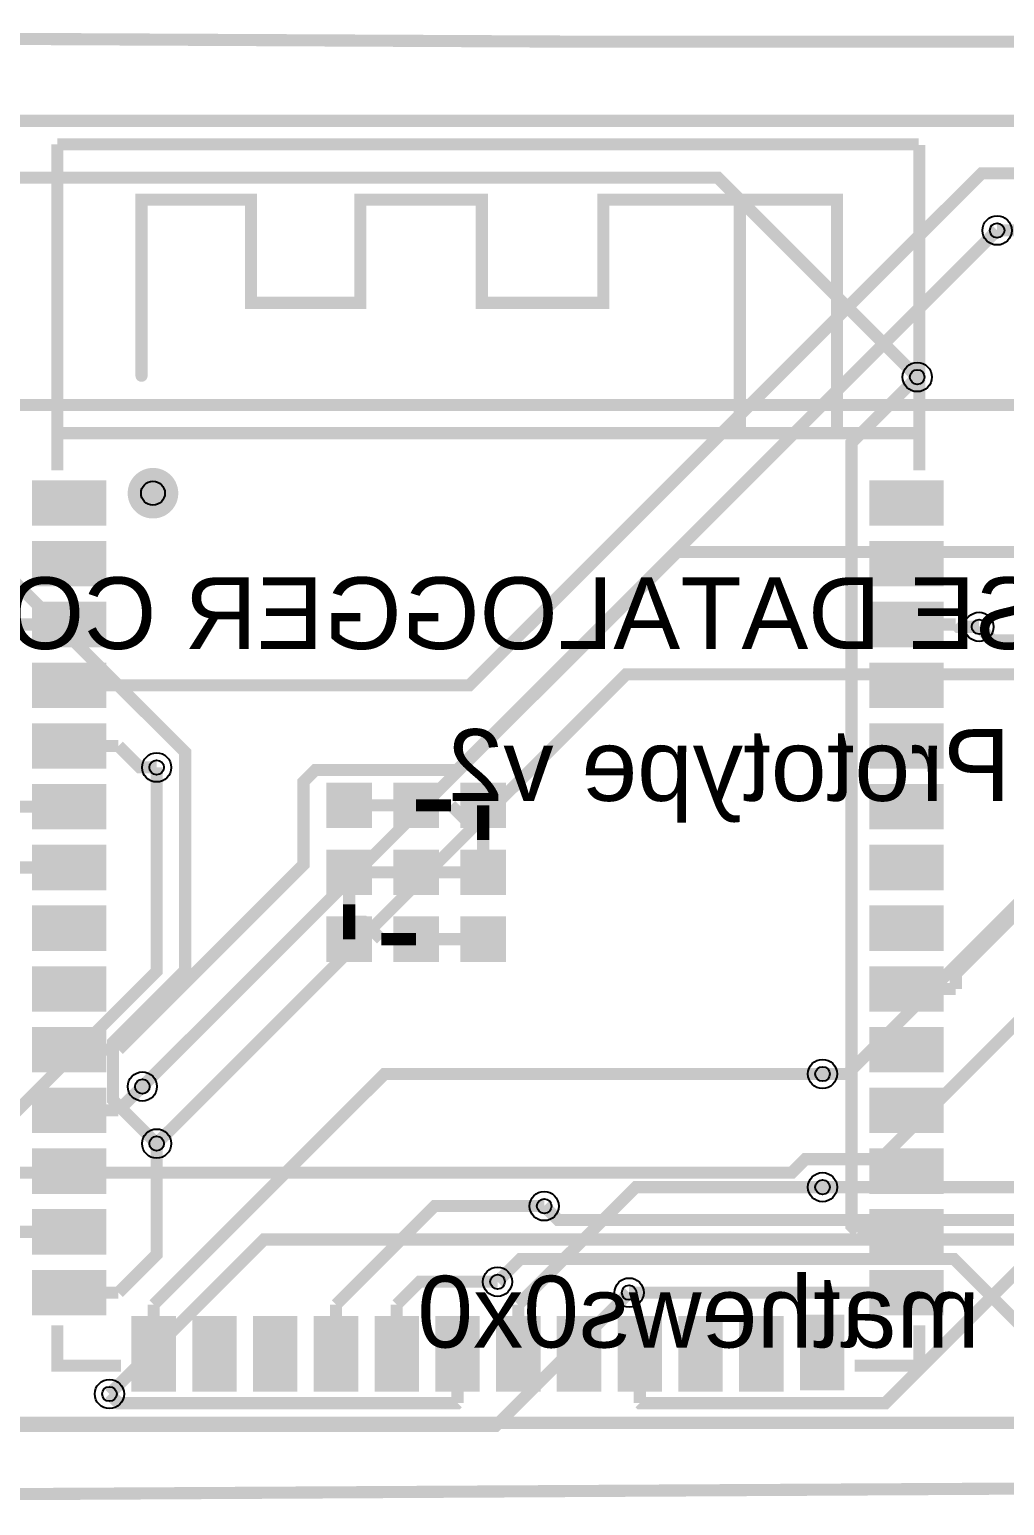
# Model space of a CAD drawing. Header units: millimetres. Extents: x 8.7 to 80.3, y 53.5 to 86.6.
# Drawn here: x 30.04 to 50.42, y 55.5 to 86.36 of the extents above; entities that cross this region are included whole.
import ezdxf

# ---------------------------------------------------------------- set-up
doc = ezdxf.new("R2010")
doc.units = ezdxf.units.MM
for name, color, linetype, true_color in [('BoardOutLine', 7, 'Continuous', 0xff00ff), ('BottomLayer', 7, 'Continuous', 0x0000ff), ('Document', 7, 'Continuous', 0xffffff), ('Hole', 7, 'Continuous', 0x222222), ('Multi-Layer', 7, 'Continuous', 0xc0c0c0), ('TopLayer', 7, 'Continuous', 0xff0000), ('TopPasteMaskLayer', 7, 'Continuous', 0x808080), ('TopSilkLayer', 7, 'Continuous', 0xffcc00), ('TopSolderMaskLayer', 7, 'Continuous', 0x800080)]:
    doc.layers.add(name, color=color, linetype=linetype, true_color=true_color)
doc.styles.get("Standard").update_dxf_attribs({"font": 'arial.ttf'})

msp = doc.modelspace()

# ---------------------------------------------------------------- hatches: boundary and pattern name
at = {"layer": 'Document'}
msp.add_hatch(color=256, dxfattribs=at).paths.add_polyline_path([(32.385064770129475, 82.9312420624841), (32.36847853695713, 82.93014986029971), (32.352197104394236, 82.9269240538481), (32.336474472948794, 82.92156464312927), (32.32156464312925, 82.91422402844807), (32.30774701549399, 82.90500381000754), (32.29525019050038, 82.89405638811274), (32.284302768605585, 82.88155956311914), (32.27508255016505, 82.86774193548388), (32.267741935483855, 82.85283210566422), (32.26238252476492, 82.83710947421889), (32.25915671831331, 82.820828041656), (32.258064516129025, 82.80424180848365), (32.258064516129025, 79.1212344424689), (32.25915671831331, 79.10464820929644), (32.26238252476492, 79.08836677673355), (32.267741935483855, 79.07264414528834), (32.27508255016505, 79.05773431546868), (32.284302768605585, 79.04391668783342), (32.29525019050038, 79.0314198628397), (32.30774701549399, 79.0204724409449), (32.32156464312925, 79.01125222250448), (32.336474472948794, 79.00391160782317), (32.352197104394236, 78.99855219710435), (32.36847853695713, 78.99532639065285), (32.385064770129475, 78.99423418846845), (32.40165100330205, 78.99532639065285), (32.41793243586494, 78.99855219710435), (32.433655067310156, 79.00391160782317), (32.44856489712993, 79.01125222250448), (32.46238252476496, 79.0204724409449), (32.474879349758794, 79.0314198628397), (32.48582677165359, 79.04391668783342), (32.4950469900939, 79.05773431546868), (32.50238760477532, 79.07264414528834), (32.50774701549403, 79.08836677673355), (32.51097282194587, 79.10464820929644), (32.51206502413015, 79.1212344424689), (32.51206502413015, 82.67724155448309), (34.54406908813826, 82.67724155448309), (34.54406908813826, 80.64523749047498), (34.54516129032254, 80.62865125730252), (34.54838709677415, 80.61236982473963), (34.55374650749309, 80.59664719329442), (34.561087122174285, 80.58173736347476), (34.57030734061459, 80.5679197358395), (34.58125476250939, 80.55542291084578), (34.59375158750322, 80.54447548895098), (34.60756921513848, 80.53525527051056), (34.62247904495803, 80.52791465582925), (34.63820167640347, 80.52255524511042), (34.65448310896613, 80.51932943865893), (34.67106934213871, 80.51823723647453), (36.95707391414794, 80.51823723647453), (36.97366014732029, 80.51932943865893), (36.98994157988318, 80.52255524511042), (37.00566421132862, 80.52791465582925), (37.020574041148166, 80.53525527051056), (37.03439166878343, 80.54447548895098), (37.04688849377703, 80.55542291084578), (37.05783591567183, 80.5679197358395), (37.06705613411236, 80.58173736347476), (37.07439674879356, 80.59664719329442), (37.07975615951227, 80.61236982473963), (37.08298196596411, 80.62865125730252), (37.08407416814839, 80.64523749047498), (37.08407416814839, 82.67724155448309), (39.370078740157396, 82.67724155448309), (39.370078740157396, 80.64523749047498), (39.371170942341905, 80.62865125730252), (39.374396748793515, 80.61236982473963), (39.379756159512226, 80.59664719329442), (39.38709677419365, 80.58173736347476), (39.396316992633956, 80.5679197358395), (39.407264414528754, 80.55542291084578), (39.419761239522586, 80.54447548895098), (39.43357886715785, 80.53525527051056), (39.44848869697739, 80.52791465582925), (39.464211328422834, 80.52255524511042), (39.4804927609855, 80.51932943865893), (39.49707899415807, 80.51823723647453), (42.037084074168206, 80.51823723647453), (42.05367030734078, 80.51932943865893), (42.069951739903445, 80.52255524511042), (42.08567437134889, 80.52791465582925), (42.10058420116843, 80.53525527051056), (42.11440182880369, 80.54447548895098), (42.126898653797525, 80.55542291084578), (42.13784607569232, 80.5679197358395), (42.14706629413263, 80.58173736347476), (42.154406908813826, 80.59664719329442), (42.159766319532764, 80.61236982473963), (42.162992125984374, 80.62865125730252), (42.164084328168656, 80.64523749047498), (42.164084328168656, 82.67724155448309), (44.686055372110786, 82.67724155448309), (44.76225552451115, 82.67724155448309), (44.76225552451115, 77.91963423926848), (44.76334772669543, 77.90304800609601), (44.76657353314704, 77.88676657353312), (44.77193294386598, 77.87104394208791), (44.779273558547175, 77.85613411226825), (44.78849377698748, 77.84231648463299), (44.799441198882505, 77.82981965963938), (44.81193802387611, 77.81887223774447), (44.82575565151137, 77.80965201930405), (44.840665481330916, 77.80231140462274), (44.85638811277613, 77.79695199390392), (44.87266954533902, 77.79372618745242), (44.8892557785116, 77.79263398526803), (44.905842011683944, 77.79372618745242), (44.922123444246836, 77.79695199390392), (44.93784607569205, 77.80231140462274), (44.95275590551182, 77.80965201930405), (44.966573533147084, 77.81887223774447), (44.97907035814069, 77.82981965963938), (44.99001778003549, 77.84231648463299), (44.99923799847602, 77.85613411226825), (45.00657861315722, 77.87104394208791), (45.011938023876155, 77.88676657353312), (45.01516383032754, 77.90304800609601), (45.01625603251205, 77.91963423926848), (45.01625603251205, 82.67724155448309), (46.79425958851925, 82.67724155448309), (46.79425958851925, 77.91963423926848), (46.795351790703535, 77.90304800609601), (46.798577597155145, 77.88676657353312), (46.80393700787408, 77.87104394208791), (46.81127762255528, 77.85613411226825), (46.82049784099581, 77.84231648463299), (46.83144526289061, 77.82981965963938), (46.843942087884216, 77.81887223774447), (46.85775971551948, 77.80965201930405), (46.87266954533902, 77.80231140462274), (46.88839217678424, 77.79695199390392), (46.904673609347356, 77.79372618745242), (46.9212598425197, 77.79263398526803), (46.93784607569205, 77.79372618745242), (46.95412750825517, 77.79695199390392), (46.969850139700156, 77.80231140462274), (46.98475996951993, 77.80965201930405), (46.99857759715519, 77.81887223774447), (47.011074422148795, 77.82981965963938), (47.02202184404359, 77.84231648463299), (47.031242062484125, 77.85613411226825), (47.03858267716532, 77.87104394208791), (47.04394208788426, 77.88676657353312), (47.047167894335644, 77.90304800609601), (47.04826009652038, 77.91963423926848), (47.04826009652038, 82.80424180848365), (47.047167894335644, 82.820828041656), (47.04394208788426, 82.83710947421889), (47.03858267716532, 82.85283210566422), (47.031242062484125, 82.86774193548388), (47.02202184404359, 82.88155956311914), (47.011074422148795, 82.89405638811274), (46.99857759715519, 82.90500381000754), (46.98475996951993, 82.91422402844807), (46.969850139700156, 82.92156464312927), (46.95412750825517, 82.9269240538481), (46.93784607569205, 82.93014986029971), (46.9212598425197, 82.9312420624841), (44.8892557785116, 82.9312420624841), (44.686055372110786, 82.9312420624841), (42.037084074168206, 82.9312420624841), (42.02049784099563, 82.93014986029971), (42.00421640843297, 82.9269240538481), (41.988493776987525, 82.92156464312927), (41.97358394716798, 82.91422402844807), (41.95976631953272, 82.90500381000754), (41.94726949453889, 82.89405638811274), (41.93632207264409, 82.88155956311914), (41.927101854203784, 82.86774193548388), (41.91976123952236, 82.85283210566422), (41.91440182880365, 82.83710947421889), (41.91117602235204, 82.820828041656), (41.910083820167756, 82.80424180848365), (41.910083820167756, 80.77223774447555), (39.62407924815852, 80.77223774447555), (39.62407924815852, 82.80424180848365), (39.62298704597424, 82.820828041656), (39.61976123952263, 82.83710947421889), (39.61440182880369, 82.85283210566422), (39.607061214122496, 82.86774193548388), (39.59784099568196, 82.88155956311914), (39.586893573787165, 82.89405638811274), (39.57439674879356, 82.90500381000754), (39.5605791211583, 82.91422402844807), (39.545669291338754, 82.92156464312927), (39.52994665989331, 82.9269240538481), (39.51366522733042, 82.93014986029971), (39.49707899415807, 82.9312420624841), (36.95707391414794, 82.9312420624841), (36.940487680975366, 82.93014986029971), (36.924206248412474, 82.9269240538481), (36.90848361696726, 82.92156464312927), (36.89357378714749, 82.91422402844807), (36.87975615951245, 82.90500381000754), (36.86725933451862, 82.89405638811274), (36.85631191262382, 82.88155956311914), (36.84709169418352, 82.86774193548388), (36.83975107950209, 82.85283210566422), (36.83439166878338, 82.83710947421889), (36.831165862331545, 82.820828041656), (36.830073660147264, 82.80424180848365), (36.830073660147264, 80.77223774447555), (34.79806959613916, 80.77223774447555), (34.79806959613916, 82.80424180848365), (34.796977393954876, 82.820828041656), (34.793751587503266, 82.83710947421889), (34.78839217678433, 82.85283210566422), (34.78105156210313, 82.86774193548388), (34.771831343662825, 82.88155956311914), (34.76088392176803, 82.89405638811274), (34.748387096774195, 82.90500381000754), (34.73456946913893, 82.91422402844807), (34.71965963931939, 82.92156464312927), (34.70393700787395, 82.9269240538481), (34.68765557531128, 82.93014986029971), (34.67106934213871, 82.9312420624841)])
at = {"layer": 'TopLayer'}
for points in [[(30.12405384810768, 76.90924561849124), (31.62405384810768, 76.90924561849124), (31.62405384810768, 76.00922021844053), (30.12405384810768, 76.00922021844053)], [(49.12410464820937, 76.00922021844053), (47.62407924815852, 76.00922021844053), (47.62407924815852, 76.90924561849124), (49.12410464820937, 76.90924561849124)], [(30.12405384810768, 75.63924307848617), (31.624079248158523, 75.63924307848617), (31.624079248158523, 74.73921767843535), (30.12405384810768, 74.73921767843535)], [(49.12410464820937, 74.73921767843535), (47.62407924815852, 74.73921767843535), (47.62407924815852, 75.63924307848617), (49.12410464820937, 75.63924307848617)], [(30.12405384810768, 74.36924053848111), (31.624079248158523, 74.36924053848111), (31.624079248158523, 73.46921513843029), (30.12405384810768, 73.46921513843029)], [(49.12410464820937, 73.46921513843029), (47.62407924815852, 73.46921513843029), (47.62407924815852, 74.36924053848111), (49.12410464820937, 74.36924053848111)], [(30.12405384810768, 73.09923799847604), (31.624079248158523, 73.09923799847604), (31.624079248158523, 72.19921259842522), (30.12405384810768, 72.19921259842522)], [(49.12410464820937, 72.19921259842522), (47.62407924815852, 72.19921259842522), (47.62407924815852, 73.09923799847604), (49.12410464820937, 73.09923799847604)], [(30.12405384810768, 71.82923545847098), (31.624079248158523, 71.82923545847098), (31.624079248158523, 70.92921005842015), (30.12405384810768, 70.92921005842015)], [(49.12410464820937, 70.92921005842015), (47.62407924815852, 70.92921005842015), (47.62407924815852, 71.82923545847098), (49.12410464820937, 71.82923545847098)], [(30.12405384810768, 70.55923291846591), (31.624079248158523, 70.55923291846591), (31.624079248158523, 69.65920751841509), (30.12405384810768, 69.65920751841509)], [(36.27399034798077, 69.68910337820671), (36.27399034798077, 70.58912877825753), (37.17401574803148, 70.58912877825753), (37.17401574803148, 69.68910337820671)], [(37.67396494793002, 69.68910337820671), (37.67396494793002, 70.58912877825753), (38.5739903479805, 70.58912877825753), (38.5739903479805, 69.68910337820671)], [(39.073939547879036, 69.68910337820671), (39.073939547879036, 70.58912877825753), (39.974015748031434, 70.58912877825753), (39.974015748031434, 69.68910337820671)], [(49.12410464820937, 69.65920751841509), (47.62407924815852, 69.65920751841509), (47.62407924815852, 70.55923291846591), (49.12410464820937, 70.55923291846591)], [(30.12405384810768, 69.28923037846084), (31.624079248158523, 69.28923037846084), (31.624079248158523, 68.38920497841002), (30.12405384810768, 68.38920497841002)], [(36.27399034798077, 68.289077978156), (36.27399034798077, 69.18915417830829), (37.17399034798086, 69.18915417830829), (37.17399034798086, 68.289077978156)], [(37.67396494793002, 68.289077978156), (37.67396494793002, 69.18915417830829), (38.5739903479805, 69.18915417830829), (38.5739903479805, 68.289077978156)], [(39.073939547879036, 68.289077978156), (39.073939547879036, 69.18915417830829), (39.974015748031434, 69.18915417830829), (39.974015748031434, 68.289077978156)], [(49.12410464820937, 68.38920497841002), (47.62407924815852, 68.38920497841002), (47.62407924815852, 69.28923037846084), (49.12410464820937, 69.28923037846084)], [(30.12405384810768, 68.01922783845578), (31.624079248158523, 68.01922783845578), (31.624079248158523, 67.11920243840495), (30.12405384810768, 67.11920243840495)], [(49.12410464820937, 67.11920243840495), (47.62407924815852, 67.11920243840495), (47.62407924815852, 68.01922783845578), (49.12410464820937, 68.01922783845578)], [(36.27399034798077, 66.88910337820676), (36.27399034798077, 67.78912877825758), (37.17401574803148, 67.78912877825758), (37.17401574803148, 66.88910337820676)], [(37.67396494793002, 66.8890017780036), (37.67396494793002, 67.78902717805443), (38.5739903479805, 67.78902717805443), (38.5739903479805, 66.8890017780036)], [(39.073939547879036, 66.88910337820676), (39.073939547879036, 67.78912877825758), (39.974015748031434, 67.78912877825758), (39.974015748031434, 66.88910337820676)], [(30.12405384810768, 66.7492252984506), (31.624079248158523, 66.7492252984506), (31.624079248158523, 65.84919989839989), (30.12405384810768, 65.84919989839989)], [(49.12410464820937, 65.84919989839989), (47.62407924815852, 65.84919989839989), (47.62407924815852, 66.7492252984506), (49.12410464820937, 66.7492252984506)], [(30.12405384810768, 65.47922275844553), (31.624079248158523, 65.47922275844553), (31.624079248158523, 64.57919735839471), (30.12405384810768, 64.57919735839471)], [(49.12410464820937, 64.57919735839471), (47.62407924815852, 64.57919735839471), (47.62407924815852, 65.47922275844553), (49.12410464820937, 65.47922275844553)], [(30.12405384810768, 64.20922021844046), (31.624079248158523, 64.20922021844046), (31.624079248158523, 63.30919481838964), (30.12405384810768, 63.30919481838964)], [(49.12410464820937, 63.30919481838964), (47.62407924815852, 63.30919481838964), (47.62407924815852, 64.20922021844046), (49.12410464820937, 64.20922021844046)], [(30.12405384810768, 62.9392176784354), (31.624079248158523, 62.9392176784354), (31.624079248158523, 62.039192278384576), (30.12405384810768, 62.039192278384576)], [(49.12410464820937, 62.039192278384576), (47.62407924815852, 62.039192278384576), (47.62407924815852, 62.9392176784354), (49.12410464820937, 62.9392176784354)], [(30.12405384810768, 61.66921513843033), (31.624079248158523, 61.66921513843033), (31.624079248158523, 60.76918973837951), (30.12405384810768, 60.76918973837951)], [(49.12410464820937, 60.76918973837951), (47.62407924815852, 60.76918973837951), (47.62407924815852, 61.66921513843033), (49.12410464820937, 61.66921513843033)], [(30.12405384810768, 60.399212598425265), (31.624079248158523, 60.399212598425265), (31.624079248158523, 59.49918719837444), (30.12405384810768, 59.49918719837444)], [(49.12410464820937, 59.49918719837444), (47.62407924815852, 59.49918719837444), (47.62407924815852, 60.399212598425265), (49.12410464820937, 60.399212598425265)], [(32.18905257810502, 57.919177038354064), (32.18905257810502, 59.419202438404795), (33.089077978155956, 59.419202438404795), (33.089077978155956, 57.919177038354064)], [(33.4590551181102, 57.919177038354064), (33.4590551181102, 59.419202438404795), (34.359080518161136, 59.419202438404795), (34.359080518161136, 57.919177038354064)], [(34.72905765811538, 57.919177038354064), (34.72905765811538, 59.419202438404795), (35.62908305816609, 59.419202438404795), (35.62908305816609, 57.919177038354064)], [(35.99906019812033, 57.919177038354064), (35.99906019812033, 59.419202438404795), (36.89908559817127, 59.419202438404795), (36.89908559817127, 57.919177038354064)], [(37.26906273812551, 57.919177038354064), (37.26906273812551, 59.419202438404795), (38.16908813817645, 59.419202438404795), (38.16908813817645, 57.919177038354064)], [(38.539065278130465, 57.919177038354064), (38.539065278130465, 59.419202438404795), (39.4390906781814, 59.419202438404795), (39.4390906781814, 57.919177038354064)], [(39.809067818135645, 57.919177038354064), (39.809067818135645, 59.419202438404795), (40.70909321818658, 59.419202438404795), (40.70909321818658, 57.919177038354064)], [(41.0790703581406, 57.919177038354064), (41.0790703581406, 59.419202438404795), (41.979095758191534, 59.419202438404795), (41.979095758191534, 57.919177038354064)], [(42.34907289814578, 57.919177038354064), (42.34907289814578, 59.419202438404795), (43.249098298196714, 59.419202438404795), (43.249098298196714, 57.919177038354064)], [(43.61907543815073, 57.919177038354064), (43.61907543815073, 59.419202438404795), (44.519100838201666, 59.419202438404795), (44.519100838201666, 57.919177038354064)], [(44.88907797815591, 57.919177038354064), (44.88907797815591, 59.419202438404795), (45.789103378206846, 59.419202438404795), (45.789103378206846, 57.919177038354064)], [(46.15908051816109, 57.94922529845053), (46.15908051816109, 59.44925069850137), (47.059105918212026, 59.44925069850137), (47.059105918212026, 57.94922529845053)]]:
    msp.add_hatch(color=256, dxfattribs=at).paths.add_polyline_path(points)
at = {"layer": 'TopPasteMaskLayer'}
for points in [[(30.12405384810768, 76.90924561849124), (31.62405384810768, 76.90924561849124), (31.62405384810768, 76.00922021844053), (30.12405384810768, 76.00922021844053)], [(49.12410464820937, 76.00922021844053), (47.62407924815852, 76.00922021844053), (47.62407924815852, 76.90924561849124), (49.12410464820937, 76.90924561849124)], [(30.12405384810768, 75.63924307848617), (31.624079248158523, 75.63924307848617), (31.624079248158523, 74.73921767843535), (30.12405384810768, 74.73921767843535)], [(49.12410464820937, 74.73921767843535), (47.62407924815852, 74.73921767843535), (47.62407924815852, 75.63924307848617), (49.12410464820937, 75.63924307848617)], [(30.12405384810768, 74.36924053848111), (31.624079248158523, 74.36924053848111), (31.624079248158523, 73.46921513843029), (30.12405384810768, 73.46921513843029)], [(49.12410464820937, 73.46921513843029), (47.62407924815852, 73.46921513843029), (47.62407924815852, 74.36924053848111), (49.12410464820937, 74.36924053848111)], [(30.12405384810768, 73.09923799847604), (31.624079248158523, 73.09923799847604), (31.624079248158523, 72.19921259842522), (30.12405384810768, 72.19921259842522)], [(49.12410464820937, 72.19921259842522), (47.62407924815852, 72.19921259842522), (47.62407924815852, 73.09923799847604), (49.12410464820937, 73.09923799847604)], [(30.12405384810768, 71.82923545847098), (31.624079248158523, 71.82923545847098), (31.624079248158523, 70.92921005842015), (30.12405384810768, 70.92921005842015)], [(49.12410464820937, 70.92921005842015), (47.62407924815852, 70.92921005842015), (47.62407924815852, 71.82923545847098), (49.12410464820937, 71.82923545847098)], [(30.12405384810768, 70.55923291846591), (31.624079248158523, 70.55923291846591), (31.624079248158523, 69.65920751841509), (30.12405384810768, 69.65920751841509)], [(36.27399034798077, 69.68910337820671), (36.27399034798077, 70.58912877825753), (37.17401574803148, 70.58912877825753), (37.17401574803148, 69.68910337820671)], [(37.67396494793002, 69.68910337820671), (37.67396494793002, 70.58912877825753), (38.5739903479805, 70.58912877825753), (38.5739903479805, 69.68910337820671)], [(39.073939547879036, 69.68910337820671), (39.073939547879036, 70.58912877825753), (39.974015748031434, 70.58912877825753), (39.974015748031434, 69.68910337820671)], [(49.12410464820937, 69.65920751841509), (47.62407924815852, 69.65920751841509), (47.62407924815852, 70.55923291846591), (49.12410464820937, 70.55923291846591)], [(30.12405384810768, 69.28923037846084), (31.624079248158523, 69.28923037846084), (31.624079248158523, 68.38920497841002), (30.12405384810768, 68.38920497841002)], [(36.27399034798077, 68.289077978156), (36.27399034798077, 69.18915417830829), (37.17399034798086, 69.18915417830829), (37.17399034798086, 68.289077978156)], [(37.67396494793002, 68.289077978156), (37.67396494793002, 69.18915417830829), (38.5739903479805, 69.18915417830829), (38.5739903479805, 68.289077978156)], [(39.073939547879036, 68.289077978156), (39.073939547879036, 69.18915417830829), (39.974015748031434, 69.18915417830829), (39.974015748031434, 68.289077978156)], [(49.12410464820937, 68.38920497841002), (47.62407924815852, 68.38920497841002), (47.62407924815852, 69.28923037846084), (49.12410464820937, 69.28923037846084)], [(30.12405384810768, 68.01922783845578), (31.624079248158523, 68.01922783845578), (31.624079248158523, 67.11920243840495), (30.12405384810768, 67.11920243840495)], [(49.12410464820937, 67.11920243840495), (47.62407924815852, 67.11920243840495), (47.62407924815852, 68.01922783845578), (49.12410464820937, 68.01922783845578)], [(36.27399034798077, 66.88910337820676), (36.27399034798077, 67.78912877825758), (37.17401574803148, 67.78912877825758), (37.17401574803148, 66.88910337820676)], [(37.67396494793002, 66.8890017780036), (37.67396494793002, 67.78902717805443), (38.5739903479805, 67.78902717805443), (38.5739903479805, 66.8890017780036)], [(39.073939547879036, 66.88910337820676), (39.073939547879036, 67.78912877825758), (39.974015748031434, 67.78912877825758), (39.974015748031434, 66.88910337820676)], [(30.12405384810768, 66.7492252984506), (31.624079248158523, 66.7492252984506), (31.624079248158523, 65.84919989839989), (30.12405384810768, 65.84919989839989)], [(49.12410464820937, 65.84919989839989), (47.62407924815852, 65.84919989839989), (47.62407924815852, 66.7492252984506), (49.12410464820937, 66.7492252984506)], [(30.12405384810768, 65.47922275844553), (31.624079248158523, 65.47922275844553), (31.624079248158523, 64.57919735839471), (30.12405384810768, 64.57919735839471)], [(49.12410464820937, 64.57919735839471), (47.62407924815852, 64.57919735839471), (47.62407924815852, 65.47922275844553), (49.12410464820937, 65.47922275844553)], [(30.12405384810768, 64.20922021844046), (31.624079248158523, 64.20922021844046), (31.624079248158523, 63.30919481838964), (30.12405384810768, 63.30919481838964)], [(49.12410464820937, 63.30919481838964), (47.62407924815852, 63.30919481838964), (47.62407924815852, 64.20922021844046), (49.12410464820937, 64.20922021844046)], [(30.12405384810768, 62.9392176784354), (31.624079248158523, 62.9392176784354), (31.624079248158523, 62.039192278384576), (30.12405384810768, 62.039192278384576)], [(49.12410464820937, 62.039192278384576), (47.62407924815852, 62.039192278384576), (47.62407924815852, 62.9392176784354), (49.12410464820937, 62.9392176784354)], [(30.12405384810768, 61.66921513843033), (31.624079248158523, 61.66921513843033), (31.624079248158523, 60.76918973837951), (30.12405384810768, 60.76918973837951)], [(49.12410464820937, 60.76918973837951), (47.62407924815852, 60.76918973837951), (47.62407924815852, 61.66921513843033), (49.12410464820937, 61.66921513843033)], [(30.12405384810768, 60.399212598425265), (31.624079248158523, 60.399212598425265), (31.624079248158523, 59.49918719837444), (30.12405384810768, 59.49918719837444)], [(49.12410464820937, 59.49918719837444), (47.62407924815852, 59.49918719837444), (47.62407924815852, 60.399212598425265), (49.12410464820937, 60.399212598425265)], [(32.18905257810502, 57.919177038354064), (32.18905257810502, 59.419202438404795), (33.089077978155956, 59.419202438404795), (33.089077978155956, 57.919177038354064)], [(33.4590551181102, 57.919177038354064), (33.4590551181102, 59.419202438404795), (34.359080518161136, 59.419202438404795), (34.359080518161136, 57.919177038354064)], [(34.72905765811538, 57.919177038354064), (34.72905765811538, 59.419202438404795), (35.62908305816609, 59.419202438404795), (35.62908305816609, 57.919177038354064)], [(35.99906019812033, 57.919177038354064), (35.99906019812033, 59.419202438404795), (36.89908559817127, 59.419202438404795), (36.89908559817127, 57.919177038354064)], [(37.26906273812551, 57.919177038354064), (37.26906273812551, 59.419202438404795), (38.16908813817645, 59.419202438404795), (38.16908813817645, 57.919177038354064)], [(38.539065278130465, 57.919177038354064), (38.539065278130465, 59.419202438404795), (39.4390906781814, 59.419202438404795), (39.4390906781814, 57.919177038354064)], [(39.809067818135645, 57.919177038354064), (39.809067818135645, 59.419202438404795), (40.70909321818658, 59.419202438404795), (40.70909321818658, 57.919177038354064)], [(41.0790703581406, 57.919177038354064), (41.0790703581406, 59.419202438404795), (41.979095758191534, 59.419202438404795), (41.979095758191534, 57.919177038354064)], [(42.34907289814578, 57.919177038354064), (42.34907289814578, 59.419202438404795), (43.249098298196714, 59.419202438404795), (43.249098298196714, 57.919177038354064)], [(43.61907543815073, 57.919177038354064), (43.61907543815073, 59.419202438404795), (44.519100838201666, 59.419202438404795), (44.519100838201666, 57.919177038354064)], [(44.88907797815591, 57.919177038354064), (44.88907797815591, 59.419202438404795), (45.789103378206846, 59.419202438404795), (45.789103378206846, 57.919177038354064)], [(46.15908051816109, 57.94922529845053), (46.15908051816109, 59.44925069850137), (47.059105918212026, 59.44925069850137), (47.059105918212026, 57.94922529845053)]]:
    msp.add_hatch(color=256, dxfattribs=at).paths.add_polyline_path(points)
at = {"layer": 'TopSilkLayer'}
msp.add_hatch(color=256, dxfattribs=at).paths.add_polyline_path([(32.09550419100833, 76.66426212767396), (32.09654721247057, 76.69745163058928), (32.0996721619274, 76.73051014973998), (32.10486670662999, 76.76330721825036), (32.112110346083455, 76.795713401071), (32.12137449295096, 76.82760080579999), (32.13262258587679, 76.85884358741544), (32.14581023377559, 76.88931844492845), (32.16088539102407, 76.9189051079959), (32.177788562862816, 76.94748681157228), (32.19645304019309, 76.9749507567285), (32.21680516284732, 77.00118855581684), (32.23876461029363, 77.02609666022875), (32.262244718622696, 77.0495767690528), (32.2871528225719, 77.07153621702389), (32.31339062123152, 77.09188834023121), (32.34085456599405, 77.11055281813992), (32.36943626921425, 77.12745599058098), (32.399022931964055, 77.14253114845314), (32.429497789199104, 77.15571879699394), (32.46074057057763, 77.16696689057824), (32.49262797511142, 77.17623103811786), (32.52503415777937, 77.18347467825424), (32.55783122618027, 77.18866922364793), (32.59088974526526, 77.19179417380121), (32.62407924815852, 77.19283719596308), (32.65726875105179, 77.19179417380121), (32.69032727013655, 77.18866922364793), (32.723124338537446, 77.18347467825424), (32.7555305212054, 77.17623103811786), (32.78741792573919, 77.16696689057824), (32.818660707117715, 77.15571879699394), (32.849135564352764, 77.14253114845314), (32.87872222710257, 77.12745599058098), (32.90730393032277, 77.11055281813992), (32.93476787508553, 77.09188834023121), (32.96100567374515, 77.07153621702389), (32.98591377769435, 77.0495767690528), (33.00939388602342, 77.02609666022875), (33.031353333469724, 77.00118855581684), (33.051705456123955, 76.9749507567285), (33.070369933454, 76.94748681157228), (33.08727310529275, 76.9189051079959), (33.10234826254123, 76.88931844492845), (33.11553591044026, 76.85884358741544), (33.126784003365856, 76.82760080579999), (33.13604815023359, 76.795713401071), (33.143291789687055, 76.76330721825036), (33.148486334389645, 76.73051014973998), (33.15161128384625, 76.69745163058928), (33.152654305308715, 76.6642621293746), (33.15161128384625, 76.63107262645929), (33.148486334389645, 76.59801410730859), (33.143291789687055, 76.56521703879821), (33.13604815023359, 76.53281085597769), (33.126784003365856, 76.50092345124858), (33.11553591044026, 76.46968066963314), (33.10234826254123, 76.43920581212012), (33.08727310529275, 76.40961914905267), (33.070369933454, 76.3810374454763), (33.051705456123955, 76.35357350032007), (33.031353333469724, 76.32733570123173), (33.00939388602342, 76.30242759681983), (32.98591377769435, 76.27894748799577), (32.96100567374515, 76.25698804002468), (32.93476787508553, 76.23663591681736), (32.90730393032277, 76.21797143890865), (32.87872222710257, 76.2010682664677), (32.849135564352764, 76.18599310859543), (32.818660707117715, 76.17280546005463), (32.78741792573919, 76.16155736647033), (32.7555305212054, 76.15229321893071), (32.723124338537446, 76.14504957879433), (32.69032727013655, 76.13985503340064), (32.65726875105179, 76.13673008324736), (32.62407924815852, 76.1356870610856), (32.59088974526526, 76.13673008324736), (32.55783122618027, 76.13985503340064), (32.52503415777937, 76.14504957879433), (32.49262797511142, 76.15229321893071), (32.46074057057763, 76.16155736647033), (32.429497789199104, 76.17280546005463), (32.399022931964055, 76.18599310859543), (32.36943626921425, 76.2010682664677), (32.34085456599405, 76.21797143890865), (32.31339062123152, 76.23663591681736), (32.2871528225719, 76.25698804002468), (32.262244718622696, 76.27894748799577), (32.23876461029363, 76.30242759681983), (32.21680516284732, 76.32733570123173), (32.19645304019309, 76.35357350032007), (32.177788562862816, 76.3810374454763), (32.16088539102407, 76.40961914905267), (32.14581023377559, 76.43920581212012), (32.13262258587679, 76.46968066963314), (32.12137449295096, 76.50092345124858), (32.112110346083455, 76.53281085597769), (32.10486670662999, 76.56521703879821), (32.0996721619274, 76.59801410730859), (32.09654721247057, 76.63107262645929), (32.09550419100833, 76.6642621293746)])
at = {"layer": 'TopSolderMaskLayer'}
for points in [[(30.09904876842006, 76.93425267424016), (31.649061468445552, 76.93425267424016), (31.649061468445552, 75.9842131626915), (30.09904876842006, 75.9842131626915)], [(49.149109727896985, 75.9842131626915), (47.599070780937154, 75.9842131626915), (47.599070780937154, 76.93425267424016), (49.149109727896985, 76.93425267424016)], [(30.09904876842006, 75.66425013423509), (31.649087715379892, 75.66425013423509), (31.649087715379892, 74.71421062268644), (30.09904876842006, 74.71421062268644)], [(49.149109727896985, 74.71421062268644), (47.599070780937154, 74.71421062268644), (47.599070780937154, 75.66425013423509), (49.149109727896985, 75.66425013423509)], [(30.09904876842006, 74.39424759423002), (31.649087715379892, 74.39424759423002), (31.649087715379892, 73.44420808268137), (30.09904876842006, 73.44420808268137)], [(49.149109727896985, 73.44420808268137), (47.599070780937154, 73.44420808268137), (47.599070780937154, 74.39424759423002), (49.149109727896985, 74.39424759423002)], [(30.09904876842006, 73.12424505422496), (31.649087715379892, 73.12424505422496), (31.649087715379892, 72.1742055426763), (30.09904876842006, 72.1742055426763)], [(49.149109727896985, 72.1742055426763), (47.599070780937154, 72.1742055426763), (47.599070780937154, 73.12424505422496), (49.149109727896985, 73.12424505422496)], [(30.09904876842006, 71.85424251421989), (31.649087715379892, 71.85424251421989), (31.649087715379892, 70.90420300267124), (30.09904876842006, 70.90420300267124)], [(49.149109727896985, 70.90420300267124), (47.599070780937154, 70.90420300267124), (47.599070780937154, 71.85424251421989), (49.149109727896985, 71.85424251421989)], [(30.09904876842006, 70.58423997421482), (31.649087715379892, 70.58423997421482), (31.649087715379892, 69.63420046266617), (30.09904876842006, 69.63420046266617)], [(36.24859531511174, 69.66369830947542), (36.24859531511174, 70.61452524482115), (37.199422250457474, 70.61452524482115), (37.199422250457474, 69.66369830947542)], [(37.6485656139771, 69.66369830947542), (37.6485656139771, 70.61452524482115), (38.59939254932283, 70.61452524482115), (38.59939254932283, 69.66369830947542)], [(39.04853591284245, 69.66369830947542), (39.04853591284245, 70.61452524482115), (39.99941651567883, 70.61452524482115), (39.99941651567883, 69.66369830947542)], [(49.149109727896985, 69.63420046266617), (47.599070780937154, 69.63420046266617), (47.599070780937154, 70.58423997421482), (49.149109727896985, 70.58423997421482)], [(30.09904876842006, 69.31423743420976), (31.649087715379892, 69.31423743420976), (31.649087715379892, 68.3641979226611), (30.09904876842006, 68.3641979226611)], [(36.24859531511174, 68.2636743431193), (36.24859531511174, 69.2145549459558), (37.19939541671215, 69.2145549459558), (37.19939541671215, 68.2636743431193)], [(37.6485656139771, 68.2636743431193), (37.6485656139771, 69.2145549459558), (38.59939254932283, 69.2145549459558), (38.59939254932283, 68.2636743431193)], [(39.04853591284245, 68.2636743431193), (39.04853591284245, 69.2145549459558), (39.99941651567883, 69.2145549459558), (39.99941651567883, 68.2636743431193)], [(49.149109727896985, 68.3641979226611), (47.599070780937154, 68.3641979226611), (47.599070780937154, 69.31423743420976), (49.149109727896985, 69.31423743420976)], [(30.09904876842006, 68.04423489420469), (31.649087715379892, 68.04423489420469), (31.649087715379892, 67.09419538265604), (30.09904876842006, 67.09419538265604)], [(49.149109727896985, 67.09419538265604), (47.599070780937154, 67.09419538265604), (47.599070780937154, 68.04423489420469), (49.149109727896985, 68.04423489420469)], [(36.24859531511174, 66.86370404425406), (36.24859531511174, 67.81453097959957), (37.199422250457474, 67.81453097959957), (37.199422250457474, 66.86370404425406)], [(37.6485656139771, 66.86359670927231), (37.6485656139771, 67.81442364461793), (38.59939254932283, 67.81442364461793), (38.59939254932283, 66.86359670927231)], [(39.04853591284245, 66.86370404425406), (39.04853591284245, 67.81453097959957), (39.99941651567883, 67.81453097959957), (39.99941651567883, 66.86370404425406)], [(30.09904876842006, 66.77423235419963), (31.649087715379892, 66.77423235419963), (31.649087715379892, 65.82419284265086), (30.09904876842006, 65.82419284265086)], [(49.149109727896985, 65.82419284265086), (47.599070780937154, 65.82419284265086), (47.599070780937154, 66.77423235419963), (49.149109727896985, 66.77423235419963)], [(30.09904876842006, 65.50422981419445), (31.649087715379892, 65.50422981419445), (31.649087715379892, 64.5541903026458), (30.09904876842006, 64.5541903026458)], [(49.149109727896985, 64.5541903026458), (47.599070780937154, 64.5541903026458), (47.599070780937154, 65.50422981419445), (49.149109727896985, 65.50422981419445)], [(30.09904876842006, 64.23422727418938), (31.649087715379892, 64.23422727418938), (31.649087715379892, 63.28418776264073), (30.09904876842006, 63.28418776264073)], [(49.149109727896985, 63.28418776264073), (47.599070780937154, 63.28418776264073), (47.599070780937154, 64.23422727418938), (49.149109727896985, 64.23422727418938)], [(30.09904876842006, 62.96422473418431), (31.649087715379892, 62.96422473418431), (31.649087715379892, 62.01418522263566), (30.09904876842006, 62.01418522263566)], [(49.149109727896985, 62.01418522263566), (47.599070780937154, 62.01418522263566), (47.599070780937154, 62.96422473418431), (49.149109727896985, 62.96422473418431)], [(30.09904876842006, 61.69422219417925), (31.649087715379892, 61.69422219417925), (31.649087715379892, 60.744182682630594), (30.09904876842006, 60.744182682630594)], [(49.149109727896985, 60.744182682630594), (47.599070780937154, 60.744182682630594), (47.599070780937154, 61.69422219417925), (49.149109727896985, 61.69422219417925)], [(30.09904876842006, 60.42421965417418), (31.649087715379892, 60.42421965417418), (31.649087715379892, 59.47418014262553), (30.09904876842006, 59.47418014262553)], [(49.149109727896985, 59.47418014262553), (47.599070780937154, 59.47418014262553), (47.599070780937154, 60.42421965417418), (49.149109727896985, 60.42421965417418)], [(32.1740483446556, 57.877493436707255), (32.1740483446556, 59.46087474827277), (33.10408221160537, 59.46087474827277), (33.10408221160537, 57.877493436707255)], [(33.44405088466078, 57.877493436707255), (33.44405088466078, 59.46087474827277), (34.37408475161055, 59.46087474827277), (34.37408475161055, 57.877493436707255)], [(34.71405342466596, 57.877493436707255), (34.71405342466596, 59.46087474827277), (35.64408729161573, 59.46087474827277), (35.64408729161573, 57.877493436707255)], [(35.984055964670915, 57.877493436707255), (35.984055964670915, 59.46087474827277), (36.914089831620686, 59.46087474827277), (36.914089831620686, 57.877493436707255)], [(37.254058504676095, 57.877493436707255), (37.254058504676095, 59.46087474827277), (38.184092371625866, 59.46087474827277), (38.184092371625866, 57.877493436707255)], [(38.52406104468105, 57.877493436707255), (38.52406104468105, 59.46087474827277), (39.45409491163082, 59.46087474827277), (39.45409491163082, 57.877493436707255)], [(39.79406358468623, 57.877493436707255), (39.79406358468623, 59.46087474827277), (40.724097451636, 59.46087474827277), (40.724097451636, 57.877493436707255)], [(41.06406612469118, 57.877493436707255), (41.06406612469118, 59.46087474827277), (41.99409999164095, 59.46087474827277), (41.99409999164095, 57.877493436707255)], [(42.33406866469636, 57.877493436707255), (42.33406866469636, 59.46087474827277), (43.26410253164613, 59.46087474827277), (43.26410253164613, 57.877493436707255)], [(43.60407120470131, 57.877493436707255), (43.60407120470131, 59.46087474827277), (44.534105071651084, 59.46087474827277), (44.534105071651084, 57.877493436707255)], [(44.87407374470649, 57.877493436707255), (44.87407374470649, 59.46087474827277), (45.80410761165626, 59.46087474827277), (45.80410761165626, 57.877493436707255)], [(46.14407628471167, 57.90754593122085), (46.14407628471167, 59.49092724278637), (47.07411015166144, 59.49092724278637), (47.07411015166144, 57.90754593122085)]]:
    msp.add_hatch(color=256, dxfattribs=at).paths.add_polyline_path(points)

# ---------------------------------------------------------------- linework, layer by layer
at = {"layer": 'BoardOutLine', "const_width": 0.25400050800101603}
msp.add_lwpolyline([(15.494030988061922, 86.23317246634497), (41.52908305816618, 86.1061722123444), (78.86715773431547, 86.1061722123444), (78.99415798831592, 56.00711201422405), (9.779019558039181, 55.62611125222247), (10.160020320040758, 86.23317246634497), (15.494030988061922, 86.23317246634497)], close=True, dxfattribs=at)
at = {"layer": 'BottomLayer', "const_width": 0.25400050800101603}
for points in [[(58.83413766827539, 84.34798069596138), (56.64592329184666, 82.15976631953265), (50.26619253238505, 82.15976631953265)], [(48.5979171958345, 79.09347218694438), (44.429006858013736, 83.26238252476503), (16.518669037338213, 83.26238252476503), (16.077216154432335, 82.82092964185927)], [(67.85598171196352, 81.71678943357892), (61.575311150622156, 75.43611887223778), (43.58013716027426, 75.43611887223778), (32.40233680467372, 64.25831851663702)], [(32.70104140208264, 63.065278130556294), (31.78917957835938, 63.97713995427989), (31.78917957835938, 65.17932435864873), (33.29591059182121, 66.68605537211079), (33.29591059182121, 71.24968249936501), (24.051308102616076, 80.49428498856992), (17.144018288036705, 80.49428498856992), (14.324866649733394, 77.6751333502666), (14.324866649733394, 72.5923291846583), (15.202946405892817, 71.71424942849887)], [(52.37973075946161, 80.1198882397764), (50.76758953517924, 78.50774701549403), (28.001270002539968, 78.50774701549403), (27.633985267970502, 78.8750317500635)], [(60.52425704851407, 73.59004318008635), (50.17018034036073, 73.59004318008635), (49.889001778003376, 73.87122174244348)], [(32.70104140208264, 63.065278130556294), (42.51206502413015, 72.87630175260358), (71.08001016002027, 72.87630175260358)], [(54.029210058420176, 71.41300482600957), (47.13716027432042, 64.52095504191004), (46.61849123698266, 64.52095504191004)], [(29.25196850393695, 63.21894843789687), (32.70104140208264, 66.66802133604267), (32.70104140208264, 70.93116586233168)], [(72.08280416560842, 69.68326136652263), (71.50088900177798, 70.26517653035307), (67.87299974599955, 70.26517653035307), (59.076454152908354, 61.46863093726188), (41.09144018288043, 61.46863093726188), (40.80111760223531, 61.758953517907)], [(68.25552451104909, 69.67919735839473), (59.63703327406665, 61.060706121412295), (34.94488188976402, 61.060706121412295), (31.713741427482773, 57.82956565913139)], [(65.59842519685049, 69.66751333502668), (58.085090170180365, 62.15417830835656), (46.61874523749043, 62.15417830835656)], [(52.33705867411754, 67.25095250190498), (47.826009652019366, 62.73990347980691), (46.25781051562103, 62.73990347980691), (45.975361950723936, 62.45745491490982), (27.64338328676672, 62.45745491490982), (27.56921513843031, 62.38328676657352), (24.242062484124972, 62.38328676657352), (24.1018542037084, 62.243078486156946), (23.616459232918487, 62.243078486156946), (23.204724409448772, 62.65481330962666), (23.204724409448772, 63.1109982219964), (22.861823723647376, 63.45389890779791)], [(22.61899923799865, 62.86817373634756), (22.61899923799865, 62.59055118110234), (28.04876809753614, 57.160782321564625), (39.78765557531119, 57.160782321564625), (42.576073152146364, 59.9491998983998)], [(39.82499364998739, 60.176530353060684), (40.301244602489305, 60.6527813055626), (49.3660147320295, 60.6527813055626), (50.76022352044697, 59.25857251714501)]]:
    msp.add_lwpolyline(points, dxfattribs=at)
at = {"layer": 'Document'}
msp.add_circle((32.62407924815852, 76.66421132842265), 0.24993649987299976, dxfattribs=at)
at = {"layer": 'Hole'}
for centre in [(50.26619253238505, 82.15976631953265), (48.5979171958345, 79.09347218694438), (49.889001778003376, 73.87122174244348), (32.70104140208264, 70.93116586233168), (46.61849123698266, 64.52095504191004), (32.40233680467372, 64.25831851663702), (32.70104140208264, 63.065278130556294), (46.61874523749043, 62.15417830835656), (40.80111760223531, 61.758953517907), (39.82499364998739, 60.176530353060684), (42.576073152146364, 59.9491998983998), (31.713741427482773, 57.82956565913139)]:
    msp.add_circle(centre, 0.15250190500381003, dxfattribs=at)
at = {"layer": 'Multi-Layer'}
for centre in [(50.26619253238505, 82.15976631953265), (48.5979171958345, 79.09347218694438), (49.889001778003376, 73.87122174244348), (32.70104140208264, 70.93116586233168), (46.61849123698266, 64.52095504191004), (32.40233680467372, 64.25831851663702), (32.70104140208264, 63.065278130556294), (46.61874523749043, 62.15417830835656), (40.80111760223531, 61.758953517907), (39.82499364998739, 60.176530353060684), (42.576073152146364, 59.9491998983998), (31.713741427482773, 57.82956565913139)]:
    msp.add_circle(centre, 0.30500381000762006, dxfattribs=at)
at = {"layer": 'TopLayer', "const_width": 0.25400050800101603}
for points in [[(22.60604521209052, 82.8661417322835), (24.875285750571493, 85.13538227076447), (28.053594107188246, 85.13538227076447), (28.73888747777505, 84.45008890017778), (57.36449072898154, 84.45008890017778), (58.07670815341635, 85.1623063246127), (75.45618491236974, 85.1623063246127), (76.12319024638055, 84.49530099060189), (76.12319024638055, 74.36423672847343), (75.57023114046251, 73.81127762255517)], [(30.874015748031525, 72.64922529845057), (39.23901447802905, 72.64922529845057), (49.94284988569984, 83.35306070612137), (58.04546609093222, 83.35306070612137), (59.549403098806124, 81.84912369824735), (61.778511557022966, 81.84912369824735), (63.639319278638595, 79.98831597663195)], [(50.26619253238505, 82.15976631953265), (38.98501397002815, 70.87858775717552), (36.01828803657622, 70.87858775717552), (35.77063754127494, 70.63093726187458), (35.77063754127494, 68.89662179324364), (31.9032258064517, 65.02921005842006)], [(47.344932689865345, 61.219202438404864), (47.223774447548976, 61.340360680721346), (47.223774447548976, 77.71932943865897), (48.5979171958345, 79.09347218694438)], [(27.99923799847602, 58.588011176022405), (29.362204724409594, 57.225044450088944), (61.99847599695204, 57.225044450088944), (64.65227330454672, 59.87884175768352), (64.65227330454672, 60.8839217678435), (73.68834137668273, 69.91998983997973), (73.68834137668273, 72.97485394970795), (73.46050292100585, 73.20269240538482), (73.46050292100585, 74.8097536195072), (73.46202692405404, 74.81127762255528)], [(30.874015748031525, 73.91922783845564), (29.84480568961135, 73.91922783845564)], [(48.37414274828552, 73.91922783845564), (49.4033528067057, 73.91922783845564)], [(49.889001778003376, 73.87122174244348), (49.45135890271763, 73.87122174244348), (49.4033528067057, 73.91922783845564)], [(30.874015748031525, 71.37922275844551), (31.9032258064517, 71.37922275844551)], [(32.70104140208264, 70.93116586233168), (32.35128270256541, 70.93116586233168), (31.9032258064517, 71.37922275844551)], [(30.874015748031525, 70.10922021844044), (29.84480568961135, 70.10922021844044)], [(38.123952247904526, 70.13919227838448), (36.72390144780297, 70.13919227838448)], [(38.48869697739383, 70.13919227838448), (38.123952247904526, 70.13919227838448)], [(38.48869697739383, 70.13919227838448), (38.853187706375365, 70.13919227838448)], [(39.52400304800608, 69.77470154940306), (39.2176784353569, 69.77470154940306), (38.853187706375365, 70.13919227838448)], [(39.52400304800608, 70.13919227838448), (39.52400304800608, 69.77470154940306)], [(39.52400304800608, 69.77470154940306), (39.52400304800608, 69.40995681991353)], [(39.52400304800608, 68.73914147828305), (39.52400304800608, 69.40995681991353)], [(30.874015748031525, 68.83921767843538), (29.84480568961135, 68.83921767843538)], [(36.72390144780297, 68.73914147828305), (38.123952247904526, 68.73914147828305)], [(36.72390144780297, 68.73914147828305), (36.72390144780297, 68.06832613665233)], [(38.123952247904526, 68.73914147828305), (39.52400304800608, 68.73914147828305)], [(36.72390144780297, 67.7038354076708), (36.72390144780297, 68.06832613665233)], [(50.780797561595136, 67.99644399288798), (49.4033528067057, 66.61899923799842), (49.4033528067057, 66.29921259842513)], [(36.72390144780297, 67.33909067818138), (36.72390144780297, 67.7038354076708)], [(36.72390144780297, 67.7038354076708), (37.02997205994416, 67.7038354076708), (37.39471678943369, 67.33909067818138)], [(37.75946151892299, 67.33909067818138), (37.39471678943369, 67.33909067818138)], [(37.75946151892299, 67.33909067818138), (38.123952247904526, 67.33909067818138)], [(38.123952247904526, 67.33909067818138), (39.52400304800608, 67.33909067818138)], [(42.79908559817113, 57.640081280162576), (42.80060960121932, 57.6385572771145), (47.93192786385566, 57.6385572771145), (52.05816611633236, 61.76479552959108), (52.05816611633236, 66.58013716027438), (52.92303784607566, 67.44500889001779)], [(48.37414274828552, 66.29921259842513), (49.4033528067057, 66.29921259842513)], [(30.874015748031525, 65.02921005842006), (31.9032258064517, 65.02921005842006)], [(32.6390652781306, 59.69824739649482), (37.46177292354582, 64.52095504191004), (46.61849123698266, 64.52095504191004)], [(32.40233680467372, 64.25831851663702), (31.9032258064517, 63.759207518414996)], [(30.874015748031525, 63.759207518414996), (31.9032258064517, 63.759207518414996)], [(32.70104140208264, 63.065278130556294), (32.70104140208264, 60.74701549403096), (31.9032258064517, 59.9491998983998)], [(40.259080518161, 59.69824739649482), (42.71501143002274, 62.15417830835656), (46.61874523749043, 62.15417830835656)], [(36.449072898145914, 59.69824739649482), (38.50977901955821, 61.758953517907), (40.80111760223531, 61.758953517907)], [(30.874015748031525, 61.219202438404864), (29.84480568961135, 61.219202438404864)], [(48.37414274828552, 61.219202438404864), (47.344932689865345, 61.219202438404864)], [(37.71907543815087, 59.69824739649482), (38.19735839471673, 60.176530353060684), (39.82499364998739, 60.176530353060684)], [(30.874015748031525, 59.9491998983998), (31.9032258064517, 59.9491998983998)], [(42.576073152146364, 59.9491998983998), (48.37414274828552, 59.9491998983998)], [(32.6390652781306, 58.66929133858275), (32.6390652781306, 59.69824739649482)], [(36.449072898145914, 58.66929133858275), (36.449072898145914, 59.69824739649482)], [(37.71907543815087, 58.66929133858275), (37.71907543815087, 59.69824739649482)], [(40.259080518161, 58.66929133858275), (40.259080518161, 59.69824739649482)], [(38.98907797815605, 58.66929133858275), (38.98907797815605, 57.640081280162576)], [(42.79908559817113, 58.66929133858275), (42.79908559817113, 57.640081280162576)], [(38.98907797815605, 57.640081280162576), (38.98729997460009, 57.63830327660651), (31.905003810007656, 57.63830327660651), (31.713741427482773, 57.82956565913139)]]:
    msp.add_lwpolyline(points, dxfattribs=at)
at = {"layer": 'TopSilkLayer', "const_width": 0.25400050800101603}
for points in [[(30.62405384810768, 83.95925831851662), (30.62405384810768, 77.14038608077215)], [(48.62410464820937, 83.95925831851662), (30.62405384810768, 83.95925831851662)], [(48.64109728219455, 77.14038608077215), (48.64109728219455, 83.94724409448827)], [(44.8892557785116, 77.91963423926848), (44.8892557785116, 82.80424180848365), (42.037084074168206, 82.80424180848365), (42.037084074168206, 80.64523749047498), (39.49707899415807, 80.64523749047498), (39.49707899415807, 82.80424180848365), (36.95707391414794, 82.80424180848365), (36.95707391414794, 80.64523749047498), (34.67106934213871, 80.64523749047498), (34.67106934213871, 82.80424180848365), (32.385064770129475, 82.80424180848365), (32.385064770129475, 79.1212344424689)], [(46.9212598425197, 77.91963423926848), (46.9212598425197, 82.80424180848365), (44.686055372110786, 82.80424180848365)], [(30.62405384810768, 77.91963423926848), (48.64109728219455, 77.91963423926848)], [(30.62405384810768, 59.268046736093424), (30.62405384810768, 58.42019304038615), (31.95791211582423, 58.42019304038615)], [(47.29024638049282, 58.42019304038615), (48.64109728219455, 58.42019304038615), (48.64109728219455, 59.268046736093424)]]:
    msp.add_lwpolyline(points, dxfattribs=at)

# ---------------------------------------------------------------- texts
at = {"layer": 'BottomSilkLayer', "text_generation_flag": 2}
for s, p in [('RACESENSE DATALOGGER CORE', (61.34112268224544, 73.40614681229363)), ('Prototype v2', (50.54610109220221, 70.2311404622809)), ('mathews0x0', (49.91109982219973, 58.801117602235195))]:
    msp.add_text(s, height=1.5000000000000002, dxfattribs=at).set_placement(p)

doc.saveas('drawing.dxf')
